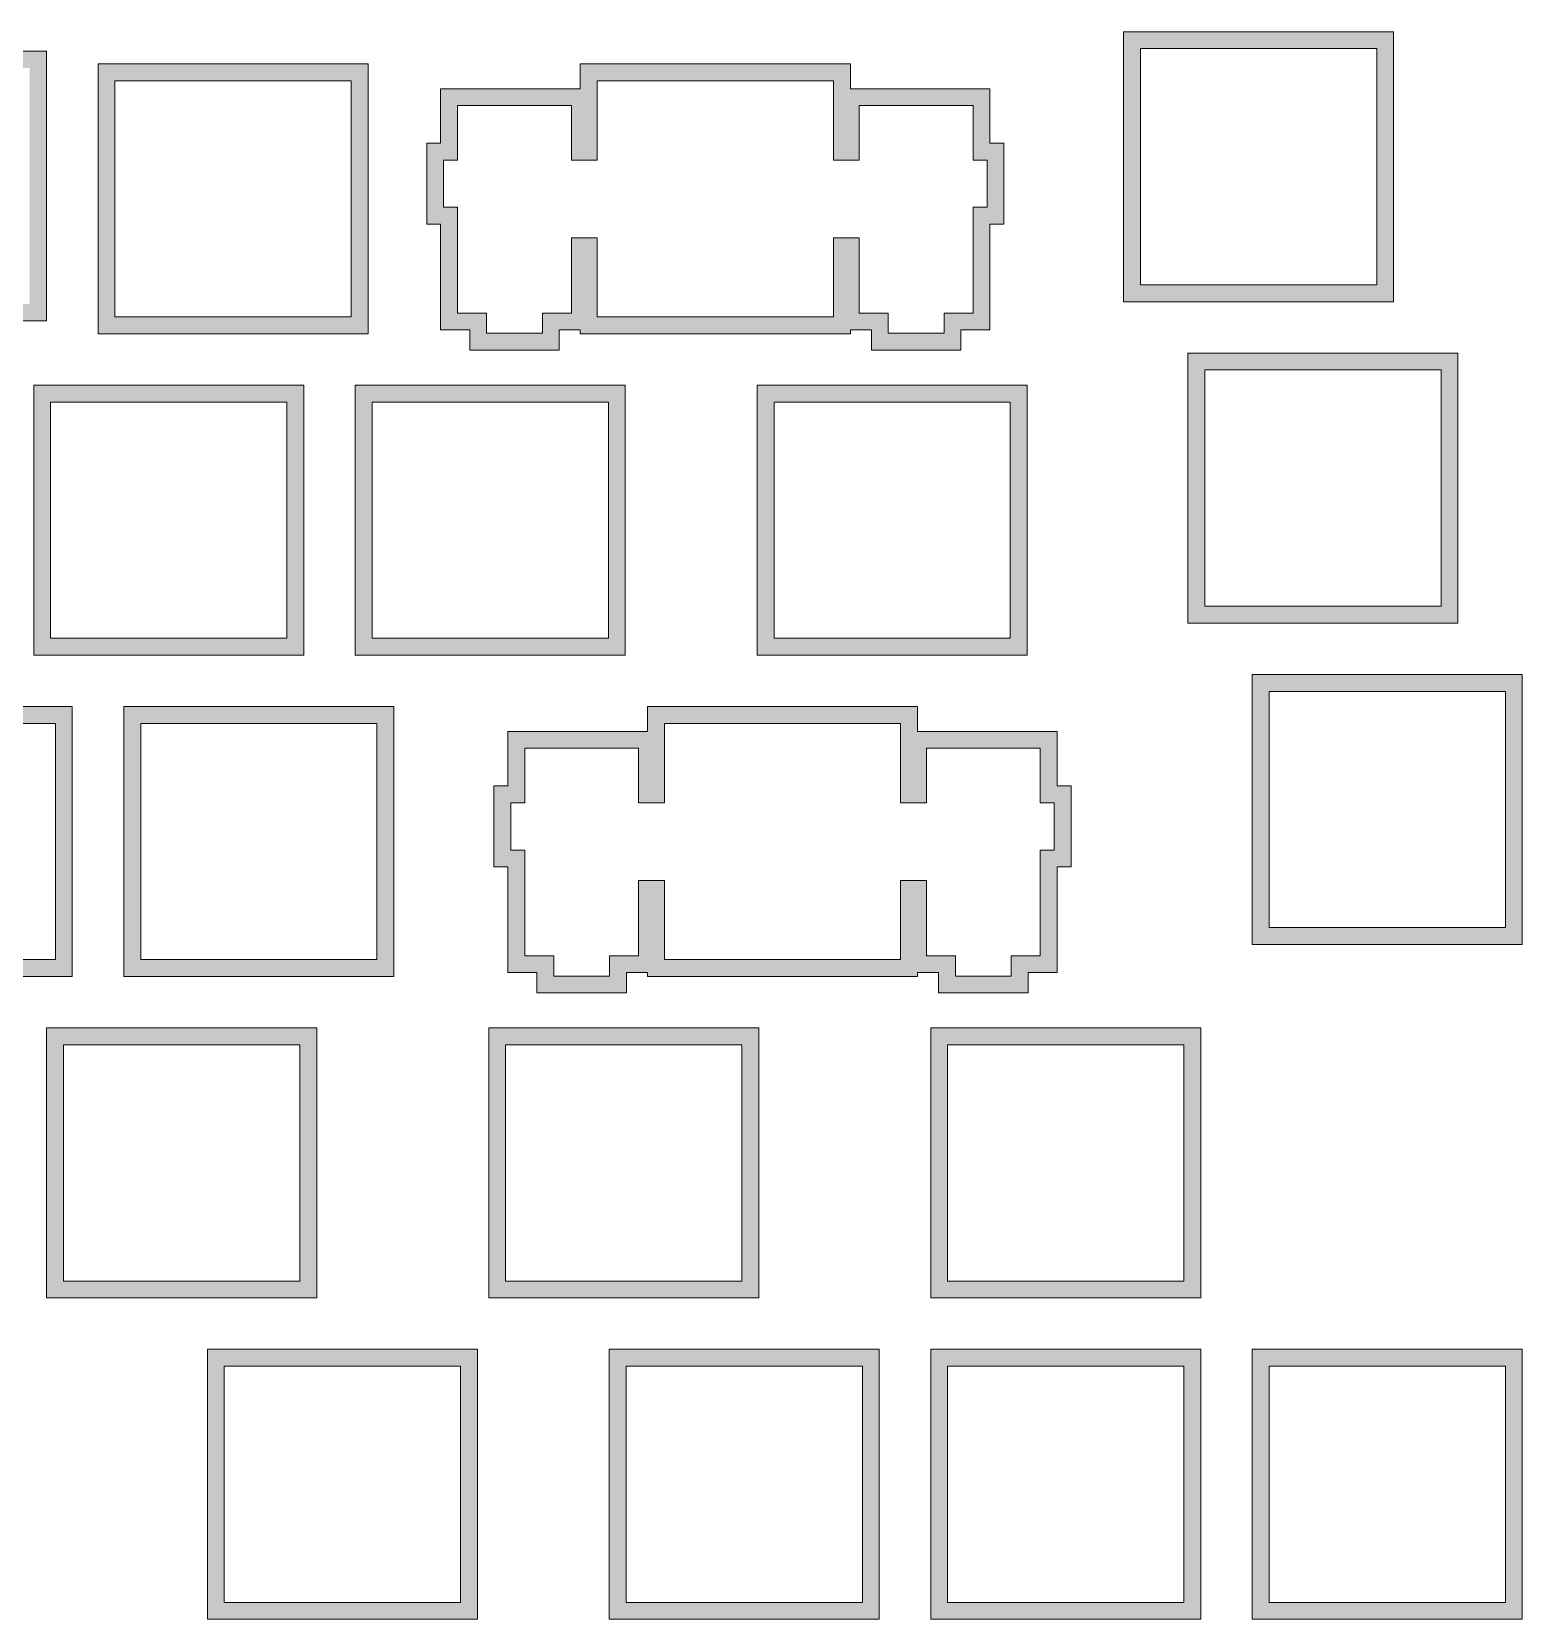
# Model space of a CAD drawing. Header units: millimetres. Extents: x 61 to 392, y -203 to -92.
# Drawn here: x 303.9 to 392.2, y -186.3 to -92.2 of the extents above; entities that cross this region are included whole.
import ezdxf

# ---------------------------------------------------------------- set-up
doc = ezdxf.new("R2010")
doc.units = ezdxf.units.MM
doc.header["$MEASUREMENT"] = 0
doc.layers.add('レイヤー 2', color=7, linetype='Continuous', lineweight=0)

# ---------------------------------------------------------------- blocks, each defined once
blk = doc.blocks.new('Block_0')
at = {"layer": 'レイヤー 2', "true_color": 0xf39800, "transparency": 33554687}
h = blk.add_hatch(color=30, dxfattribs=at)
h.dxf.hatch_style = 2
edge = h.paths.add_edge_path()
edge.add_spline(control_points=[(383.558, -107.165), (383.558, -107.165), (369.557, -107.165), (369.557, -107.165), (369.557, -107.165), (369.557, -93.164), (369.557, -93.164), (369.557, -93.164), (383.558, -93.164), (383.558, -93.164), (383.558, -93.164), (383.558, -107.165), (383.558, -107.165)], knot_values=[0, 0, 0, 0, 1, 1, 1, 2, 2, 2, 3, 3, 3, 4, 4, 4, 4], degree=3, periodic=0)
edge = h.paths.add_edge_path()
edge.add_spline(control_points=[(368.557, -92.164), (368.557, -92.164), (368.557, -108.165), (368.557, -108.165), (368.557, -108.165), (384.558, -108.165), (384.558, -108.165), (384.558, -108.165), (384.558, -92.164), (384.558, -92.164), (384.558, -92.164), (368.557, -92.164), (368.557, -92.164)], knot_values=[0, 0, 0, 0, 1, 1, 1, 2, 2, 2, 3, 3, 3, 4, 4, 4, 4], degree=3, periodic=0)
h = blk.add_hatch(color=30, dxfattribs=at)
h.dxf.hatch_style = 2
edge = h.paths.add_edge_path()
edge.add_spline(control_points=[(303.739, -108.308), (303.739, -108.308), (289.737, -108.308), (289.737, -108.308), (289.737, -108.308), (289.737, -94.308), (289.737, -94.308), (289.737, -94.308), (303.739, -94.308), (303.739, -94.308), (303.739, -94.308), (303.739, -108.308), (303.739, -108.308)], knot_values=[0, 0, 0, 0, 1, 1, 1, 2, 2, 2, 3, 3, 3, 4, 4, 4, 4], degree=3, periodic=0)
edge = h.paths.add_edge_path()
edge.add_spline(control_points=[(288.737, -93.308), (288.737, -93.308), (288.737, -109.308), (288.737, -109.308), (288.737, -109.308), (304.739, -109.308), (304.739, -109.308), (304.739, -109.308), (304.739, -93.308), (304.739, -93.308), (304.739, -93.308), (288.737, -93.308), (288.737, -93.308)], knot_values=[0, 0, 0, 0, 1, 1, 1, 2, 2, 2, 3, 3, 3, 4, 4, 4, 4], degree=3, periodic=0)
h = blk.add_hatch(color=30, dxfattribs=at)
h.dxf.hatch_style = 2
edge = h.paths.add_edge_path()
edge.add_spline(control_points=[(322.789, -109.07), (322.789, -109.07), (308.788, -109.07), (308.788, -109.07), (308.788, -109.07), (308.788, -95.07), (308.788, -95.07), (308.788, -95.07), (322.789, -95.07), (322.789, -95.07), (322.789, -95.07), (322.789, -109.07), (322.789, -109.07)], knot_values=[0, 0, 0, 0, 1, 1, 1, 2, 2, 2, 3, 3, 3, 4, 4, 4, 4], degree=3, periodic=0)
edge = h.paths.add_edge_path()
edge.add_spline(control_points=[(307.788, -94.07), (307.788, -94.07), (307.788, -110.07), (307.788, -110.07), (307.788, -110.07), (323.789, -110.07), (323.789, -110.07), (323.789, -110.07), (323.789, -94.07), (323.789, -94.07), (323.789, -94.07), (307.788, -94.07), (307.788, -94.07)], knot_values=[0, 0, 0, 0, 1, 1, 1, 2, 2, 2, 3, 3, 3, 4, 4, 4, 4], degree=3, periodic=0)
h = blk.add_hatch(color=30, dxfattribs=at)
h.dxf.hatch_style = 2
edge = h.paths.add_edge_path()
edge.add_spline(control_points=[(360.463, -102.57), (360.463, -102.57), (359.638, -102.57), (359.638, -102.57), (359.638, -102.57), (359.638, -108.84), (359.638, -108.84), (359.638, -108.84), (357.914, -108.84), (357.914, -108.84), (357.914, -108.84), (357.914, -110.04), (357.914, -110.04), (357.914, -110.04), (354.614, -110.04), (354.614, -110.04), (354.614, -110.04), (354.614, -108.84), (354.614, -108.84), (354.614, -108.84), (352.887, -108.84), (352.887, -108.84), (352.887, -108.84), (352.887, -104.371), (352.887, -104.371), (352.887, -104.371), (351.364, -104.371), (351.364, -104.371), (351.364, -104.371), (351.364, -109.07), (351.364, -109.07), (351.364, -109.07), (337.363, -109.07), (337.363, -109.07), (337.363, -109.07), (337.363, -104.371), (337.363, -104.371), (337.363, -104.371), (335.839, -104.371), (335.839, -104.371), (335.839, -104.371), (335.839, -108.84), (335.839, -108.84), (335.839, -108.84), (334.114, -108.84), (334.114, -108.84), (334.114, -108.84), (334.114, -110.04), (334.114, -110.04), (334.114, -110.04), (330.813, -110.04), (330.813, -110.04), (330.813, -110.04), (330.813, -108.84), (330.813, -108.84), (330.813, -108.84), (329.088, -108.84), (329.088, -108.84), (329.088, -108.84), (329.088, -102.57), (329.088, -102.57), (329.088, -102.57), (328.263, -102.57), (328.263, -102.57), (328.263, -102.57), (328.263, -99.771), (328.263, -99.771), (328.263, -99.771), (329.088, -99.771), (329.088, -99.771), (329.088, -99.771), (329.088, -96.541), (329.088, -96.541), (329.088, -96.541), (335.839, -96.541), (335.839, -96.541), (335.839, -96.541), (335.839, -99.771), (335.839, -99.771), (335.839, -99.771), (337.363, -99.771), (337.363, -99.771), (337.363, -99.771), (337.363, -95.07), (337.363, -95.07), (337.363, -95.07), (351.364, -95.07), (351.364, -95.07), (351.364, -95.07), (351.364, -99.771), (351.364, -99.771), (351.364, -99.771), (352.887, -99.771), (352.887, -99.771), (352.887, -99.771), (352.887, -96.541), (352.887, -96.541), (352.887, -96.541), (359.638, -96.541), (359.638, -96.541), (359.638, -96.541), (359.638, -99.771), (359.638, -99.771), (359.638, -99.771), (360.463, -99.771), (360.463, -99.771), (360.463, -99.771), (360.463, -102.57), (360.463, -102.57)], knot_values=[0, 0, 0, 0, 1, 1, 1, 2, 2, 2, 3, 3, 3, 4, 4, 4, 5, 5, 5, 6, 6, 6, 7, 7, 7, 8, 8, 8, 9, 9, 9, 10, 10, 10, 11, 11, 11, 12, 12, 12, 13, 13, 13, 14, 14, 14, 15, 15, 15, 16, 16, 16, 17, 17, 17, 18, 18, 18, 19, 19, 19, 20, 20, 20, 21, 21, 21, 22, 22, 22, 23, 23, 23, 24, 24, 24, 25, 25, 25, 26, 26, 26, 27, 27, 27, 28, 28, 28, 29, 29, 29, 30, 30, 30, 31, 31, 31, 32, 32, 32, 33, 33, 33, 34, 34, 34, 35, 35, 35, 36, 36, 36, 36], degree=3, periodic=0)
edge = h.paths.add_edge_path()
edge.add_spline(control_points=[(360.638, -98.771), (360.638, -98.771), (360.638, -95.541), (360.638, -95.541), (360.638, -95.541), (352.364, -95.541), (352.364, -95.541), (352.364, -95.541), (352.364, -94.07), (352.364, -94.07), (352.364, -94.07), (336.363, -94.07), (336.363, -94.07), (336.363, -94.07), (336.363, -95.541), (336.363, -95.541), (336.363, -95.541), (328.087, -95.541), (328.087, -95.541), (328.087, -95.541), (328.087, -98.771), (328.087, -98.771), (328.087, -98.771), (327.262, -98.771), (327.262, -98.771), (327.262, -98.771), (327.262, -103.57), (327.262, -103.57), (327.262, -103.57), (328.087, -103.57), (328.087, -103.57), (328.087, -103.57), (328.087, -109.839), (328.087, -109.839), (328.087, -109.839), (329.812, -109.839), (329.812, -109.839), (329.812, -109.839), (329.812, -111.04), (329.812, -111.04), (329.812, -111.04), (335.114, -111.04), (335.114, -111.04), (335.114, -111.04), (335.114, -109.839), (335.114, -109.839), (335.114, -109.839), (336.363, -109.839), (336.363, -109.839), (336.363, -109.839), (336.363, -110.07), (336.363, -110.07), (336.363, -110.07), (352.364, -110.07), (352.364, -110.07), (352.364, -110.07), (352.364, -109.839), (352.364, -109.839), (352.364, -109.839), (353.614, -109.839), (353.614, -109.839), (353.614, -109.839), (353.614, -111.04), (353.614, -111.04), (353.614, -111.04), (358.914, -111.04), (358.914, -111.04), (358.914, -111.04), (358.914, -109.839), (358.914, -109.839), (358.914, -109.839), (360.638, -109.839), (360.638, -109.839), (360.638, -109.839), (360.638, -103.57), (360.638, -103.57), (360.638, -103.57), (361.463, -103.57), (361.463, -103.57), (361.463, -103.57), (361.463, -98.771), (361.463, -98.771), (361.463, -98.771), (360.638, -98.771), (360.638, -98.771)], knot_values=[0, 0, 0, 0, 1, 1, 1, 2, 2, 2, 3, 3, 3, 4, 4, 4, 5, 5, 5, 6, 6, 6, 7, 7, 7, 8, 8, 8, 9, 9, 9, 10, 10, 10, 11, 11, 11, 12, 12, 12, 13, 13, 13, 14, 14, 14, 15, 15, 15, 16, 16, 16, 17, 17, 17, 18, 18, 18, 19, 19, 19, 20, 20, 20, 21, 21, 21, 22, 22, 22, 23, 23, 23, 24, 24, 24, 25, 25, 25, 26, 26, 26, 27, 27, 27, 28, 28, 28, 28], degree=3, periodic=0)
h = blk.add_hatch(color=30, dxfattribs=at)
h.dxf.hatch_style = 2
edge = h.paths.add_edge_path()
edge.add_spline(control_points=[(387.368, -126.215), (387.368, -126.215), (373.367, -126.215), (373.367, -126.215), (373.367, -126.215), (373.367, -112.214), (373.367, -112.214), (373.367, -112.214), (387.368, -112.214), (387.368, -112.214), (387.368, -112.214), (387.368, -126.215), (387.368, -126.215)], knot_values=[0, 0, 0, 0, 1, 1, 1, 2, 2, 2, 3, 3, 3, 4, 4, 4, 4], degree=3, periodic=0)
edge = h.paths.add_edge_path()
edge.add_spline(control_points=[(372.367, -111.214), (372.367, -111.214), (372.367, -127.215), (372.367, -127.215), (372.367, -127.215), (388.368, -127.215), (388.368, -127.215), (388.368, -127.215), (388.368, -111.214), (388.368, -111.214), (388.368, -111.214), (372.367, -111.214), (372.367, -111.214)], knot_values=[0, 0, 0, 0, 1, 1, 1, 2, 2, 2, 3, 3, 3, 4, 4, 4, 4], degree=3, periodic=0)
h = blk.add_hatch(color=30, dxfattribs=at)
h.dxf.hatch_style = 2
edge = h.paths.add_edge_path()
edge.add_spline(control_points=[(318.979, -128.12), (318.979, -128.12), (304.978, -128.12), (304.978, -128.12), (304.978, -128.12), (304.978, -114.12), (304.978, -114.12), (304.978, -114.12), (318.979, -114.12), (318.979, -114.12), (318.979, -114.12), (318.979, -128.12), (318.979, -128.12)], knot_values=[0, 0, 0, 0, 1, 1, 1, 2, 2, 2, 3, 3, 3, 4, 4, 4, 4], degree=3, periodic=0)
edge = h.paths.add_edge_path()
edge.add_spline(control_points=[(303.978, -113.12), (303.978, -113.12), (303.978, -129.12), (303.978, -129.12), (303.978, -129.12), (319.979, -129.12), (319.979, -129.12), (319.979, -129.12), (319.979, -113.12), (319.979, -113.12), (319.979, -113.12), (303.978, -113.12), (303.978, -113.12)], knot_values=[0, 0, 0, 0, 1, 1, 1, 2, 2, 2, 3, 3, 3, 4, 4, 4, 4], degree=3, periodic=0)
h = blk.add_hatch(color=30, dxfattribs=at)
h.dxf.hatch_style = 2
edge = h.paths.add_edge_path()
edge.add_spline(control_points=[(338.029, -128.12), (338.029, -128.12), (324.028, -128.12), (324.028, -128.12), (324.028, -128.12), (324.028, -114.12), (324.028, -114.12), (324.028, -114.12), (338.029, -114.12), (338.029, -114.12), (338.029, -114.12), (338.029, -128.12), (338.029, -128.12)], knot_values=[0, 0, 0, 0, 1, 1, 1, 2, 2, 2, 3, 3, 3, 4, 4, 4, 4], degree=3, periodic=0)
edge = h.paths.add_edge_path()
edge.add_spline(control_points=[(323.028, -113.12), (323.028, -113.12), (323.028, -129.12), (323.028, -129.12), (323.028, -129.12), (339.029, -129.12), (339.029, -129.12), (339.029, -129.12), (339.029, -113.12), (339.029, -113.12), (339.029, -113.12), (323.028, -113.12), (323.028, -113.12)], knot_values=[0, 0, 0, 0, 1, 1, 1, 2, 2, 2, 3, 3, 3, 4, 4, 4, 4], degree=3, periodic=0)
h = blk.add_hatch(color=30, dxfattribs=at)
h.dxf.hatch_style = 2
edge = h.paths.add_edge_path()
edge.add_spline(control_points=[(361.84, -128.12), (361.84, -128.12), (347.841, -128.12), (347.841, -128.12), (347.841, -128.12), (347.841, -114.12), (347.841, -114.12), (347.841, -114.12), (361.84, -114.12), (361.84, -114.12), (361.84, -114.12), (361.84, -128.12), (361.84, -128.12)], knot_values=[0, 0, 0, 0, 1, 1, 1, 2, 2, 2, 3, 3, 3, 4, 4, 4, 4], degree=3, periodic=0)
edge = h.paths.add_edge_path()
edge.add_spline(control_points=[(346.841, -113.12), (346.841, -113.12), (346.841, -129.12), (346.841, -129.12), (346.841, -129.12), (362.84, -129.12), (362.84, -129.12), (362.84, -129.12), (362.84, -113.12), (362.84, -113.12), (362.84, -113.12), (346.841, -113.12), (346.841, -113.12)], knot_values=[0, 0, 0, 0, 1, 1, 1, 2, 2, 2, 3, 3, 3, 4, 4, 4, 4], degree=3, periodic=0)
h = blk.add_hatch(color=30, dxfattribs=at)
h.dxf.hatch_style = 2
edge = h.paths.add_edge_path()
edge.add_spline(control_points=[(391.178, -145.265), (391.178, -145.265), (377.178, -145.265), (377.178, -145.265), (377.178, -145.265), (377.178, -131.264), (377.178, -131.264), (377.178, -131.264), (391.178, -131.264), (391.178, -131.264), (391.178, -131.264), (391.178, -145.265), (391.178, -145.265)], knot_values=[0, 0, 0, 0, 1, 1, 1, 2, 2, 2, 3, 3, 3, 4, 4, 4, 4], degree=3, periodic=0)
edge = h.paths.add_edge_path()
edge.add_spline(control_points=[(376.178, -130.264), (376.178, -130.264), (376.178, -146.265), (376.178, -146.265), (376.178, -146.265), (392.178, -146.265), (392.178, -146.265), (392.178, -146.265), (392.178, -130.264), (392.178, -130.264), (392.178, -130.264), (376.178, -130.264), (376.178, -130.264)], knot_values=[0, 0, 0, 0, 1, 1, 1, 2, 2, 2, 3, 3, 3, 4, 4, 4, 4], degree=3, periodic=0)
h = blk.add_hatch(color=30, dxfattribs=at)
h.dxf.hatch_style = 2
edge = h.paths.add_edge_path()
edge.add_spline(control_points=[(305.262, -147.17), (305.262, -147.17), (291.262, -147.17), (291.262, -147.17), (291.262, -147.17), (291.262, -133.17), (291.262, -133.17), (291.262, -133.17), (305.262, -133.17), (305.262, -133.17), (305.262, -133.17), (305.262, -147.17), (305.262, -147.17)], knot_values=[0, 0, 0, 0, 1, 1, 1, 2, 2, 2, 3, 3, 3, 4, 4, 4, 4], degree=3, periodic=0)
edge = h.paths.add_edge_path()
edge.add_spline(control_points=[(290.262, -132.17), (290.262, -132.17), (290.262, -148.17), (290.262, -148.17), (290.262, -148.17), (306.262, -148.17), (306.262, -148.17), (306.262, -148.17), (306.262, -132.17), (306.262, -132.17), (306.262, -132.17), (290.262, -132.17), (290.262, -132.17)], knot_values=[0, 0, 0, 0, 1, 1, 1, 2, 2, 2, 3, 3, 3, 4, 4, 4, 4], degree=3, periodic=0)
h = blk.add_hatch(color=30, dxfattribs=at)
h.dxf.hatch_style = 2
edge = h.paths.add_edge_path()
edge.add_spline(control_points=[(324.312, -147.17), (324.312, -147.17), (310.312, -147.17), (310.312, -147.17), (310.312, -147.17), (310.312, -133.17), (310.312, -133.17), (310.312, -133.17), (324.312, -133.17), (324.312, -133.17), (324.312, -133.17), (324.312, -147.17), (324.312, -147.17)], knot_values=[0, 0, 0, 0, 1, 1, 1, 2, 2, 2, 3, 3, 3, 4, 4, 4, 4], degree=3, periodic=0)
edge = h.paths.add_edge_path()
edge.add_spline(control_points=[(309.312, -132.17), (309.312, -132.17), (309.312, -148.17), (309.312, -148.17), (309.312, -148.17), (325.312, -148.17), (325.312, -148.17), (325.312, -148.17), (325.312, -132.17), (325.312, -132.17), (325.312, -132.17), (309.312, -132.17), (309.312, -132.17)], knot_values=[0, 0, 0, 0, 1, 1, 1, 2, 2, 2, 3, 3, 3, 4, 4, 4, 4], degree=3, periodic=0)
h = blk.add_hatch(color=30, dxfattribs=at)
h.dxf.hatch_style = 2
edge = h.paths.add_edge_path()
edge.add_spline(control_points=[(364.443, -140.67), (364.443, -140.67), (363.617, -140.67), (363.617, -140.67), (363.617, -140.67), (363.617, -146.94), (363.617, -146.94), (363.617, -146.94), (361.892, -146.94), (361.892, -146.94), (361.892, -146.94), (361.892, -148.14), (361.892, -148.14), (361.892, -148.14), (358.593, -148.14), (358.593, -148.14), (358.593, -148.14), (358.593, -146.94), (358.593, -146.94), (358.593, -146.94), (356.868, -146.94), (356.868, -146.94), (356.868, -146.94), (356.868, -142.471), (356.868, -142.471), (356.868, -142.471), (355.342, -142.471), (355.342, -142.471), (355.342, -142.471), (355.342, -147.17), (355.342, -147.17), (355.342, -147.17), (341.343, -147.17), (341.343, -147.17), (341.343, -147.17), (341.343, -142.471), (341.343, -142.471), (341.343, -142.471), (339.817, -142.471), (339.817, -142.471), (339.817, -142.471), (339.817, -146.94), (339.817, -146.94), (339.817, -146.94), (338.093, -146.94), (338.093, -146.94), (338.093, -146.94), (338.093, -148.14), (338.093, -148.14), (338.093, -148.14), (334.793, -148.14), (334.793, -148.14), (334.793, -148.14), (334.793, -146.94), (334.793, -146.94), (334.793, -146.94), (333.068, -146.94), (333.068, -146.94), (333.068, -146.94), (333.068, -140.67), (333.068, -140.67), (333.068, -140.67), (332.242, -140.67), (332.242, -140.67), (332.242, -140.67), (332.242, -137.871), (332.242, -137.871), (332.242, -137.871), (333.068, -137.871), (333.068, -137.871), (333.068, -137.871), (333.068, -134.641), (333.068, -134.641), (333.068, -134.641), (339.817, -134.641), (339.817, -134.641), (339.817, -134.641), (339.817, -137.871), (339.817, -137.871), (339.817, -137.871), (341.343, -137.871), (341.343, -137.871), (341.343, -137.871), (341.343, -133.17), (341.343, -133.17), (341.343, -133.17), (355.342, -133.17), (355.342, -133.17), (355.342, -133.17), (355.342, -137.871), (355.342, -137.871), (355.342, -137.871), (356.868, -137.871), (356.868, -137.871), (356.868, -137.871), (356.868, -134.641), (356.868, -134.641), (356.868, -134.641), (363.617, -134.641), (363.617, -134.641), (363.617, -134.641), (363.617, -137.871), (363.617, -137.871), (363.617, -137.871), (364.443, -137.871), (364.443, -137.871), (364.443, -137.871), (364.443, -140.67), (364.443, -140.67)], knot_values=[0, 0, 0, 0, 1, 1, 1, 2, 2, 2, 3, 3, 3, 4, 4, 4, 5, 5, 5, 6, 6, 6, 7, 7, 7, 8, 8, 8, 9, 9, 9, 10, 10, 10, 11, 11, 11, 12, 12, 12, 13, 13, 13, 14, 14, 14, 15, 15, 15, 16, 16, 16, 17, 17, 17, 18, 18, 18, 19, 19, 19, 20, 20, 20, 21, 21, 21, 22, 22, 22, 23, 23, 23, 24, 24, 24, 25, 25, 25, 26, 26, 26, 27, 27, 27, 28, 28, 28, 29, 29, 29, 30, 30, 30, 31, 31, 31, 32, 32, 32, 33, 33, 33, 34, 34, 34, 35, 35, 35, 36, 36, 36, 36], degree=3, periodic=0)
edge = h.paths.add_edge_path()
edge.add_spline(control_points=[(364.617, -136.871), (364.617, -136.871), (364.617, -133.641), (364.617, -133.641), (364.617, -133.641), (356.342, -133.641), (356.342, -133.641), (356.342, -133.641), (356.342, -132.17), (356.342, -132.17), (356.342, -132.17), (340.342, -132.17), (340.342, -132.17), (340.342, -132.17), (340.342, -133.641), (340.342, -133.641), (340.342, -133.641), (332.068, -133.641), (332.068, -133.641), (332.068, -133.641), (332.068, -136.871), (332.068, -136.871), (332.068, -136.871), (331.241, -136.871), (331.241, -136.871), (331.241, -136.871), (331.241, -141.67), (331.241, -141.67), (331.241, -141.67), (332.068, -141.67), (332.068, -141.67), (332.068, -141.67), (332.068, -147.939), (332.068, -147.939), (332.068, -147.939), (333.793, -147.939), (333.793, -147.939), (333.793, -147.939), (333.793, -149.14), (333.793, -149.14), (333.793, -149.14), (339.093, -149.14), (339.093, -149.14), (339.093, -149.14), (339.093, -147.939), (339.093, -147.939), (339.093, -147.939), (340.342, -147.939), (340.342, -147.939), (340.342, -147.939), (340.342, -148.17), (340.342, -148.17), (340.342, -148.17), (356.342, -148.17), (356.342, -148.17), (356.342, -148.17), (356.342, -147.939), (356.342, -147.939), (356.342, -147.939), (357.593, -147.939), (357.593, -147.939), (357.593, -147.939), (357.593, -149.14), (357.593, -149.14), (357.593, -149.14), (362.892, -149.14), (362.892, -149.14), (362.892, -149.14), (362.892, -147.939), (362.892, -147.939), (362.892, -147.939), (364.617, -147.939), (364.617, -147.939), (364.617, -147.939), (364.617, -141.67), (364.617, -141.67), (364.617, -141.67), (365.443, -141.67), (365.443, -141.67), (365.443, -141.67), (365.443, -136.871), (365.443, -136.871), (365.443, -136.871), (364.617, -136.871), (364.617, -136.871)], knot_values=[0, 0, 0, 0, 1, 1, 1, 2, 2, 2, 3, 3, 3, 4, 4, 4, 5, 5, 5, 6, 6, 6, 7, 7, 7, 8, 8, 8, 9, 9, 9, 10, 10, 10, 11, 11, 11, 12, 12, 12, 13, 13, 13, 14, 14, 14, 15, 15, 15, 16, 16, 16, 17, 17, 17, 18, 18, 18, 19, 19, 19, 20, 20, 20, 21, 21, 21, 22, 22, 22, 23, 23, 23, 24, 24, 24, 25, 25, 25, 26, 26, 26, 27, 27, 27, 28, 28, 28, 28], degree=3, periodic=0)
h = blk.add_hatch(color=30, dxfattribs=at)
h.dxf.hatch_style = 2
edge = h.paths.add_edge_path()
edge.add_spline(control_points=[(319.741, -166.22), (319.741, -166.22), (305.74, -166.22), (305.74, -166.22), (305.74, -166.22), (305.74, -152.22), (305.74, -152.22), (305.74, -152.22), (319.741, -152.22), (319.741, -152.22), (319.741, -152.22), (319.741, -166.22), (319.741, -166.22)], knot_values=[0, 0, 0, 0, 1, 1, 1, 2, 2, 2, 3, 3, 3, 4, 4, 4, 4], degree=3, periodic=0)
edge = h.paths.add_edge_path()
edge.add_spline(control_points=[(304.74, -151.22), (304.74, -151.22), (304.74, -167.22), (304.74, -167.22), (304.74, -167.22), (320.741, -167.22), (320.741, -167.22), (320.741, -167.22), (320.741, -151.22), (320.741, -151.22), (320.741, -151.22), (304.74, -151.22), (304.74, -151.22)], knot_values=[0, 0, 0, 0, 1, 1, 1, 2, 2, 2, 3, 3, 3, 4, 4, 4, 4], degree=3, periodic=0)
h = blk.add_hatch(color=30, dxfattribs=at)
h.dxf.hatch_style = 2
edge = h.paths.add_edge_path()
edge.add_spline(control_points=[(345.933, -166.22), (345.933, -166.22), (331.934, -166.22), (331.934, -166.22), (331.934, -166.22), (331.934, -152.22), (331.934, -152.22), (331.934, -152.22), (345.933, -152.22), (345.933, -152.22), (345.933, -152.22), (345.933, -166.22), (345.933, -166.22)], knot_values=[0, 0, 0, 0, 1, 1, 1, 2, 2, 2, 3, 3, 3, 4, 4, 4, 4], degree=3, periodic=0)
edge = h.paths.add_edge_path()
edge.add_spline(control_points=[(330.933, -151.22), (330.933, -151.22), (330.933, -167.22), (330.933, -167.22), (330.933, -167.22), (346.933, -167.22), (346.933, -167.22), (346.933, -167.22), (346.933, -151.22), (346.933, -151.22), (346.933, -151.22), (330.933, -151.22), (330.933, -151.22)], knot_values=[0, 0, 0, 0, 1, 1, 1, 2, 2, 2, 3, 3, 3, 4, 4, 4, 4], degree=3, periodic=0)
h = blk.add_hatch(color=30, dxfattribs=at)
h.dxf.hatch_style = 2
edge = h.paths.add_edge_path()
edge.add_spline(control_points=[(372.127, -166.22), (372.127, -166.22), (358.128, -166.22), (358.128, -166.22), (358.128, -166.22), (358.128, -152.22), (358.128, -152.22), (358.128, -152.22), (372.127, -152.22), (372.127, -152.22), (372.127, -152.22), (372.127, -166.22), (372.127, -166.22)], knot_values=[0, 0, 0, 0, 1, 1, 1, 2, 2, 2, 3, 3, 3, 4, 4, 4, 4], degree=3, periodic=0)
edge = h.paths.add_edge_path()
edge.add_spline(control_points=[(357.128, -151.22), (357.128, -151.22), (357.128, -167.22), (357.128, -167.22), (357.128, -167.22), (373.127, -167.22), (373.127, -167.22), (373.127, -167.22), (373.127, -151.22), (373.127, -151.22), (373.127, -151.22), (357.128, -151.22), (357.128, -151.22)], knot_values=[0, 0, 0, 0, 1, 1, 1, 2, 2, 2, 3, 3, 3, 4, 4, 4, 4], degree=3, periodic=0)
h = blk.add_hatch(color=30, dxfattribs=at)
h.dxf.hatch_style = 2
edge = h.paths.add_edge_path()
edge.add_spline(control_points=[(329.266, -185.27), (329.266, -185.27), (315.265, -185.27), (315.265, -185.27), (315.265, -185.27), (315.265, -171.269), (315.265, -171.269), (315.265, -171.269), (329.266, -171.269), (329.266, -171.269), (329.266, -171.269), (329.266, -185.27), (329.266, -185.27)], knot_values=[0, 0, 0, 0, 1, 1, 1, 2, 2, 2, 3, 3, 3, 4, 4, 4, 4], degree=3, periodic=0)
edge = h.paths.add_edge_path()
edge.add_spline(control_points=[(314.265, -170.269), (314.265, -170.269), (314.265, -186.27), (314.265, -186.27), (314.265, -186.27), (330.266, -186.27), (330.266, -186.27), (330.266, -186.27), (330.266, -170.269), (330.266, -170.269), (330.266, -170.269), (314.265, -170.269), (314.265, -170.269)], knot_values=[0, 0, 0, 0, 1, 1, 1, 2, 2, 2, 3, 3, 3, 4, 4, 4, 4], degree=3, periodic=0)
h = blk.add_hatch(color=30, dxfattribs=at)
h.dxf.hatch_style = 2
edge = h.paths.add_edge_path()
edge.add_spline(control_points=[(353.077, -185.27), (353.077, -185.27), (339.078, -185.27), (339.078, -185.27), (339.078, -185.27), (339.078, -171.269), (339.078, -171.269), (339.078, -171.269), (353.077, -171.269), (353.077, -171.269), (353.077, -171.269), (353.077, -185.27), (353.077, -185.27)], knot_values=[0, 0, 0, 0, 1, 1, 1, 2, 2, 2, 3, 3, 3, 4, 4, 4, 4], degree=3, periodic=0)
edge = h.paths.add_edge_path()
edge.add_spline(control_points=[(338.078, -170.269), (338.078, -170.269), (338.078, -186.27), (338.078, -186.27), (338.078, -186.27), (354.077, -186.27), (354.077, -186.27), (354.077, -186.27), (354.077, -170.269), (354.077, -170.269), (354.077, -170.269), (338.078, -170.269), (338.078, -170.269)], knot_values=[0, 0, 0, 0, 1, 1, 1, 2, 2, 2, 3, 3, 3, 4, 4, 4, 4], degree=3, periodic=0)
h = blk.add_hatch(color=30, dxfattribs=at)
h.dxf.hatch_style = 2
edge = h.paths.add_edge_path()
edge.add_spline(control_points=[(372.127, -185.27), (372.127, -185.27), (358.128, -185.27), (358.128, -185.27), (358.128, -185.27), (358.128, -171.269), (358.128, -171.269), (358.128, -171.269), (372.127, -171.269), (372.127, -171.269), (372.127, -171.269), (372.127, -185.27), (372.127, -185.27)], knot_values=[0, 0, 0, 0, 1, 1, 1, 2, 2, 2, 3, 3, 3, 4, 4, 4, 4], degree=3, periodic=0)
edge = h.paths.add_edge_path()
edge.add_spline(control_points=[(357.128, -170.269), (357.128, -170.269), (357.128, -186.27), (357.128, -186.27), (357.128, -186.27), (373.127, -186.27), (373.127, -186.27), (373.127, -186.27), (373.127, -170.269), (373.127, -170.269), (373.127, -170.269), (357.128, -170.269), (357.128, -170.269)], knot_values=[0, 0, 0, 0, 1, 1, 1, 2, 2, 2, 3, 3, 3, 4, 4, 4, 4], degree=3, periodic=0)
h = blk.add_hatch(color=30, dxfattribs=at)
h.dxf.hatch_style = 2
edge = h.paths.add_edge_path()
edge.add_spline(control_points=[(391.178, -185.27), (391.178, -185.27), (377.178, -185.27), (377.178, -185.27), (377.178, -185.27), (377.178, -171.269), (377.178, -171.269), (377.178, -171.269), (391.178, -171.269), (391.178, -171.269), (391.178, -171.269), (391.178, -185.27), (391.178, -185.27)], knot_values=[0, 0, 0, 0, 1, 1, 1, 2, 2, 2, 3, 3, 3, 4, 4, 4, 4], degree=3, periodic=0)
edge = h.paths.add_edge_path()
edge.add_spline(control_points=[(376.178, -170.269), (376.178, -170.269), (376.178, -186.27), (376.178, -186.27), (376.178, -186.27), (392.178, -186.27), (392.178, -186.27), (392.178, -186.27), (392.178, -170.269), (392.178, -170.269), (392.178, -170.269), (376.178, -170.269), (376.178, -170.269)], knot_values=[0, 0, 0, 0, 1, 1, 1, 2, 2, 2, 3, 3, 3, 4, 4, 4, 4], degree=3, periodic=0)
at = {"layer": 'レイヤー 2'}
for points, knots in [([(368.557, -92.164), (368.557, -92.164), (368.557, -108.165), (368.557, -108.165), (368.557, -108.165), (384.558, -108.165), (384.558, -108.165), (384.558, -108.165), (384.558, -92.164), (384.558, -92.164), (384.558, -92.164), (368.557, -92.164), (368.557, -92.164)], [0, 0, 0, 0, 1, 1, 1, 2, 2, 2, 3, 3, 3, 4, 4, 4, 4]), ([(383.558, -107.165), (383.558, -107.165), (369.557, -107.165), (369.557, -107.165), (369.557, -107.165), (369.557, -93.164), (369.557, -93.164), (369.557, -93.164), (383.558, -93.164), (383.558, -93.164), (383.558, -93.164), (383.558, -107.165), (383.558, -107.165)], [0, 0, 0, 0, 1, 1, 1, 2, 2, 2, 3, 3, 3, 4, 4, 4, 4]), ([(288.737, -93.308), (288.737, -93.308), (288.737, -109.308), (288.737, -109.308), (288.737, -109.308), (304.739, -109.308), (304.739, -109.308), (304.739, -109.308), (304.739, -93.308), (304.739, -93.308), (304.739, -93.308), (288.737, -93.308), (288.737, -93.308)], [0, 0, 0, 0, 1, 1, 1, 2, 2, 2, 3, 3, 3, 4, 4, 4, 4]), ([(307.788, -94.07), (307.788, -94.07), (307.788, -110.07), (307.788, -110.07), (307.788, -110.07), (323.789, -110.07), (323.789, -110.07), (323.789, -110.07), (323.789, -94.07), (323.789, -94.07), (323.789, -94.07), (307.788, -94.07), (307.788, -94.07)], [0, 0, 0, 0, 1, 1, 1, 2, 2, 2, 3, 3, 3, 4, 4, 4, 4]), ([(360.638, -98.771), (360.638, -98.771), (360.638, -95.541), (360.638, -95.541), (360.638, -95.541), (352.364, -95.541), (352.364, -95.541), (352.364, -95.541), (352.364, -94.07), (352.364, -94.07), (352.364, -94.07), (336.363, -94.07), (336.363, -94.07), (336.363, -94.07), (336.363, -95.541), (336.363, -95.541), (336.363, -95.541), (328.087, -95.541), (328.087, -95.541), (328.087, -95.541), (328.087, -98.771), (328.087, -98.771), (328.087, -98.771), (327.262, -98.771), (327.262, -98.771), (327.262, -98.771), (327.262, -103.57), (327.262, -103.57), (327.262, -103.57), (328.087, -103.57), (328.087, -103.57), (328.087, -103.57), (328.087, -109.839), (328.087, -109.839), (328.087, -109.839), (329.812, -109.839), (329.812, -109.839), (329.812, -109.839), (329.812, -111.04), (329.812, -111.04), (329.812, -111.04), (335.114, -111.04), (335.114, -111.04), (335.114, -111.04), (335.114, -109.839), (335.114, -109.839), (335.114, -109.839), (336.363, -109.839), (336.363, -109.839), (336.363, -109.839), (336.363, -110.07), (336.363, -110.07), (336.363, -110.07), (352.364, -110.07), (352.364, -110.07), (352.364, -110.07), (352.364, -109.839), (352.364, -109.839), (352.364, -109.839), (353.614, -109.839), (353.614, -109.839), (353.614, -109.839), (353.614, -111.04), (353.614, -111.04), (353.614, -111.04), (358.914, -111.04), (358.914, -111.04), (358.914, -111.04), (358.914, -109.839), (358.914, -109.839), (358.914, -109.839), (360.638, -109.839), (360.638, -109.839), (360.638, -109.839), (360.638, -103.57), (360.638, -103.57), (360.638, -103.57), (361.463, -103.57), (361.463, -103.57), (361.463, -103.57), (361.463, -98.771), (361.463, -98.771), (361.463, -98.771), (360.638, -98.771), (360.638, -98.771)], [0, 0, 0, 0, 1, 1, 1, 2, 2, 2, 3, 3, 3, 4, 4, 4, 5, 5, 5, 6, 6, 6, 7, 7, 7, 8, 8, 8, 9, 9, 9, 10, 10, 10, 11, 11, 11, 12, 12, 12, 13, 13, 13, 14, 14, 14, 15, 15, 15, 16, 16, 16, 17, 17, 17, 18, 18, 18, 19, 19, 19, 20, 20, 20, 21, 21, 21, 22, 22, 22, 23, 23, 23, 24, 24, 24, 25, 25, 25, 26, 26, 26, 27, 27, 27, 28, 28, 28, 28]), ([(322.789, -109.07), (322.789, -109.07), (308.788, -109.07), (308.788, -109.07), (308.788, -109.07), (308.788, -95.07), (308.788, -95.07), (308.788, -95.07), (322.789, -95.07), (322.789, -95.07), (322.789, -95.07), (322.789, -109.07), (322.789, -109.07)], [0, 0, 0, 0, 1, 1, 1, 2, 2, 2, 3, 3, 3, 4, 4, 4, 4]), ([(360.463, -102.57), (360.463, -102.57), (359.638, -102.57), (359.638, -102.57), (359.638, -102.57), (359.638, -108.84), (359.638, -108.84), (359.638, -108.84), (357.914, -108.84), (357.914, -108.84), (357.914, -108.84), (357.914, -110.04), (357.914, -110.04), (357.914, -110.04), (354.614, -110.04), (354.614, -110.04), (354.614, -110.04), (354.614, -108.84), (354.614, -108.84), (354.614, -108.84), (352.887, -108.84), (352.887, -108.84), (352.887, -108.84), (352.887, -104.371), (352.887, -104.371), (352.887, -104.371), (351.364, -104.371), (351.364, -104.371), (351.364, -104.371), (351.364, -109.07), (351.364, -109.07), (351.364, -109.07), (337.363, -109.07), (337.363, -109.07), (337.363, -109.07), (337.363, -104.371), (337.363, -104.371), (337.363, -104.371), (335.839, -104.371), (335.839, -104.371), (335.839, -104.371), (335.839, -108.84), (335.839, -108.84), (335.839, -108.84), (334.114, -108.84), (334.114, -108.84), (334.114, -108.84), (334.114, -110.04), (334.114, -110.04), (334.114, -110.04), (330.813, -110.04), (330.813, -110.04), (330.813, -110.04), (330.813, -108.84), (330.813, -108.84), (330.813, -108.84), (329.088, -108.84), (329.088, -108.84), (329.088, -108.84), (329.088, -102.57), (329.088, -102.57), (329.088, -102.57), (328.263, -102.57), (328.263, -102.57), (328.263, -102.57), (328.263, -99.771), (328.263, -99.771), (328.263, -99.771), (329.088, -99.771), (329.088, -99.771), (329.088, -99.771), (329.088, -96.541), (329.088, -96.541), (329.088, -96.541), (335.839, -96.541), (335.839, -96.541), (335.839, -96.541), (335.839, -99.771), (335.839, -99.771), (335.839, -99.771), (337.363, -99.771), (337.363, -99.771), (337.363, -99.771), (337.363, -95.07), (337.363, -95.07), (337.363, -95.07), (351.364, -95.07), (351.364, -95.07), (351.364, -95.07), (351.364, -99.771), (351.364, -99.771), (351.364, -99.771), (352.887, -99.771), (352.887, -99.771), (352.887, -99.771), (352.887, -96.541), (352.887, -96.541), (352.887, -96.541), (359.638, -96.541), (359.638, -96.541), (359.638, -96.541), (359.638, -99.771), (359.638, -99.771), (359.638, -99.771), (360.463, -99.771), (360.463, -99.771), (360.463, -99.771), (360.463, -102.57), (360.463, -102.57)], [0, 0, 0, 0, 1, 1, 1, 2, 2, 2, 3, 3, 3, 4, 4, 4, 5, 5, 5, 6, 6, 6, 7, 7, 7, 8, 8, 8, 9, 9, 9, 10, 10, 10, 11, 11, 11, 12, 12, 12, 13, 13, 13, 14, 14, 14, 15, 15, 15, 16, 16, 16, 17, 17, 17, 18, 18, 18, 19, 19, 19, 20, 20, 20, 21, 21, 21, 22, 22, 22, 23, 23, 23, 24, 24, 24, 25, 25, 25, 26, 26, 26, 27, 27, 27, 28, 28, 28, 29, 29, 29, 30, 30, 30, 31, 31, 31, 32, 32, 32, 33, 33, 33, 34, 34, 34, 35, 35, 35, 36, 36, 36, 36]), ([(372.367, -111.214), (372.367, -111.214), (372.367, -127.215), (372.367, -127.215), (372.367, -127.215), (388.368, -127.215), (388.368, -127.215), (388.368, -127.215), (388.368, -111.214), (388.368, -111.214), (388.368, -111.214), (372.367, -111.214), (372.367, -111.214)], [0, 0, 0, 0, 1, 1, 1, 2, 2, 2, 3, 3, 3, 4, 4, 4, 4]), ([(387.368, -126.215), (387.368, -126.215), (373.367, -126.215), (373.367, -126.215), (373.367, -126.215), (373.367, -112.214), (373.367, -112.214), (373.367, -112.214), (387.368, -112.214), (387.368, -112.214), (387.368, -112.214), (387.368, -126.215), (387.368, -126.215)], [0, 0, 0, 0, 1, 1, 1, 2, 2, 2, 3, 3, 3, 4, 4, 4, 4]), ([(303.978, -113.12), (303.978, -113.12), (303.978, -129.12), (303.978, -129.12), (303.978, -129.12), (319.979, -129.12), (319.979, -129.12), (319.979, -129.12), (319.979, -113.12), (319.979, -113.12), (319.979, -113.12), (303.978, -113.12), (303.978, -113.12)], [0, 0, 0, 0, 1, 1, 1, 2, 2, 2, 3, 3, 3, 4, 4, 4, 4]), ([(323.028, -113.12), (323.028, -113.12), (323.028, -129.12), (323.028, -129.12), (323.028, -129.12), (339.029, -129.12), (339.029, -129.12), (339.029, -129.12), (339.029, -113.12), (339.029, -113.12), (339.029, -113.12), (323.028, -113.12), (323.028, -113.12)], [0, 0, 0, 0, 1, 1, 1, 2, 2, 2, 3, 3, 3, 4, 4, 4, 4]), ([(346.841, -113.12), (346.841, -113.12), (346.841, -129.12), (346.841, -129.12), (346.841, -129.12), (362.84, -129.12), (362.84, -129.12), (362.84, -129.12), (362.84, -113.12), (362.84, -113.12), (362.84, -113.12), (346.841, -113.12), (346.841, -113.12)], [0, 0, 0, 0, 1, 1, 1, 2, 2, 2, 3, 3, 3, 4, 4, 4, 4]), ([(318.979, -128.12), (318.979, -128.12), (304.978, -128.12), (304.978, -128.12), (304.978, -128.12), (304.978, -114.12), (304.978, -114.12), (304.978, -114.12), (318.979, -114.12), (318.979, -114.12), (318.979, -114.12), (318.979, -128.12), (318.979, -128.12)], [0, 0, 0, 0, 1, 1, 1, 2, 2, 2, 3, 3, 3, 4, 4, 4, 4]), ([(338.029, -128.12), (338.029, -128.12), (324.028, -128.12), (324.028, -128.12), (324.028, -128.12), (324.028, -114.12), (324.028, -114.12), (324.028, -114.12), (338.029, -114.12), (338.029, -114.12), (338.029, -114.12), (338.029, -128.12), (338.029, -128.12)], [0, 0, 0, 0, 1, 1, 1, 2, 2, 2, 3, 3, 3, 4, 4, 4, 4]), ([(361.84, -128.12), (361.84, -128.12), (347.841, -128.12), (347.841, -128.12), (347.841, -128.12), (347.841, -114.12), (347.841, -114.12), (347.841, -114.12), (361.84, -114.12), (361.84, -114.12), (361.84, -114.12), (361.84, -128.12), (361.84, -128.12)], [0, 0, 0, 0, 1, 1, 1, 2, 2, 2, 3, 3, 3, 4, 4, 4, 4]), ([(376.178, -130.264), (376.178, -130.264), (376.178, -146.265), (376.178, -146.265), (376.178, -146.265), (392.178, -146.265), (392.178, -146.265), (392.178, -146.265), (392.178, -130.264), (392.178, -130.264), (392.178, -130.264), (376.178, -130.264), (376.178, -130.264)], [0, 0, 0, 0, 1, 1, 1, 2, 2, 2, 3, 3, 3, 4, 4, 4, 4]), ([(391.178, -145.265), (391.178, -145.265), (377.178, -145.265), (377.178, -145.265), (377.178, -145.265), (377.178, -131.264), (377.178, -131.264), (377.178, -131.264), (391.178, -131.264), (391.178, -131.264), (391.178, -131.264), (391.178, -145.265), (391.178, -145.265)], [0, 0, 0, 0, 1, 1, 1, 2, 2, 2, 3, 3, 3, 4, 4, 4, 4]), ([(290.262, -132.17), (290.262, -132.17), (290.262, -148.17), (290.262, -148.17), (290.262, -148.17), (306.262, -148.17), (306.262, -148.17), (306.262, -148.17), (306.262, -132.17), (306.262, -132.17), (306.262, -132.17), (290.262, -132.17), (290.262, -132.17)], [0, 0, 0, 0, 1, 1, 1, 2, 2, 2, 3, 3, 3, 4, 4, 4, 4]), ([(309.312, -132.17), (309.312, -132.17), (309.312, -148.17), (309.312, -148.17), (309.312, -148.17), (325.312, -148.17), (325.312, -148.17), (325.312, -148.17), (325.312, -132.17), (325.312, -132.17), (325.312, -132.17), (309.312, -132.17), (309.312, -132.17)], [0, 0, 0, 0, 1, 1, 1, 2, 2, 2, 3, 3, 3, 4, 4, 4, 4]), ([(364.617, -136.871), (364.617, -136.871), (364.617, -133.641), (364.617, -133.641), (364.617, -133.641), (356.342, -133.641), (356.342, -133.641), (356.342, -133.641), (356.342, -132.17), (356.342, -132.17), (356.342, -132.17), (340.342, -132.17), (340.342, -132.17), (340.342, -132.17), (340.342, -133.641), (340.342, -133.641), (340.342, -133.641), (332.068, -133.641), (332.068, -133.641), (332.068, -133.641), (332.068, -136.871), (332.068, -136.871), (332.068, -136.871), (331.241, -136.871), (331.241, -136.871), (331.241, -136.871), (331.241, -141.67), (331.241, -141.67), (331.241, -141.67), (332.068, -141.67), (332.068, -141.67), (332.068, -141.67), (332.068, -147.939), (332.068, -147.939), (332.068, -147.939), (333.793, -147.939), (333.793, -147.939), (333.793, -147.939), (333.793, -149.14), (333.793, -149.14), (333.793, -149.14), (339.093, -149.14), (339.093, -149.14), (339.093, -149.14), (339.093, -147.939), (339.093, -147.939), (339.093, -147.939), (340.342, -147.939), (340.342, -147.939), (340.342, -147.939), (340.342, -148.17), (340.342, -148.17), (340.342, -148.17), (356.342, -148.17), (356.342, -148.17), (356.342, -148.17), (356.342, -147.939), (356.342, -147.939), (356.342, -147.939), (357.593, -147.939), (357.593, -147.939), (357.593, -147.939), (357.593, -149.14), (357.593, -149.14), (357.593, -149.14), (362.892, -149.14), (362.892, -149.14), (362.892, -149.14), (362.892, -147.939), (362.892, -147.939), (362.892, -147.939), (364.617, -147.939), (364.617, -147.939), (364.617, -147.939), (364.617, -141.67), (364.617, -141.67), (364.617, -141.67), (365.443, -141.67), (365.443, -141.67), (365.443, -141.67), (365.443, -136.871), (365.443, -136.871), (365.443, -136.871), (364.617, -136.871), (364.617, -136.871)], [0, 0, 0, 0, 1, 1, 1, 2, 2, 2, 3, 3, 3, 4, 4, 4, 5, 5, 5, 6, 6, 6, 7, 7, 7, 8, 8, 8, 9, 9, 9, 10, 10, 10, 11, 11, 11, 12, 12, 12, 13, 13, 13, 14, 14, 14, 15, 15, 15, 16, 16, 16, 17, 17, 17, 18, 18, 18, 19, 19, 19, 20, 20, 20, 21, 21, 21, 22, 22, 22, 23, 23, 23, 24, 24, 24, 25, 25, 25, 26, 26, 26, 27, 27, 27, 28, 28, 28, 28]), ([(305.262, -147.17), (305.262, -147.17), (291.262, -147.17), (291.262, -147.17), (291.262, -147.17), (291.262, -133.17), (291.262, -133.17), (291.262, -133.17), (305.262, -133.17), (305.262, -133.17), (305.262, -133.17), (305.262, -147.17), (305.262, -147.17)], [0, 0, 0, 0, 1, 1, 1, 2, 2, 2, 3, 3, 3, 4, 4, 4, 4]), ([(324.312, -147.17), (324.312, -147.17), (310.312, -147.17), (310.312, -147.17), (310.312, -147.17), (310.312, -133.17), (310.312, -133.17), (310.312, -133.17), (324.312, -133.17), (324.312, -133.17), (324.312, -133.17), (324.312, -147.17), (324.312, -147.17)], [0, 0, 0, 0, 1, 1, 1, 2, 2, 2, 3, 3, 3, 4, 4, 4, 4]), ([(364.443, -140.67), (364.443, -140.67), (363.617, -140.67), (363.617, -140.67), (363.617, -140.67), (363.617, -146.94), (363.617, -146.94), (363.617, -146.94), (361.892, -146.94), (361.892, -146.94), (361.892, -146.94), (361.892, -148.14), (361.892, -148.14), (361.892, -148.14), (358.593, -148.14), (358.593, -148.14), (358.593, -148.14), (358.593, -146.94), (358.593, -146.94), (358.593, -146.94), (356.868, -146.94), (356.868, -146.94), (356.868, -146.94), (356.868, -142.471), (356.868, -142.471), (356.868, -142.471), (355.342, -142.471), (355.342, -142.471), (355.342, -142.471), (355.342, -147.17), (355.342, -147.17), (355.342, -147.17), (341.343, -147.17), (341.343, -147.17), (341.343, -147.17), (341.343, -142.471), (341.343, -142.471), (341.343, -142.471), (339.817, -142.471), (339.817, -142.471), (339.817, -142.471), (339.817, -146.94), (339.817, -146.94), (339.817, -146.94), (338.093, -146.94), (338.093, -146.94), (338.093, -146.94), (338.093, -148.14), (338.093, -148.14), (338.093, -148.14), (334.793, -148.14), (334.793, -148.14), (334.793, -148.14), (334.793, -146.94), (334.793, -146.94), (334.793, -146.94), (333.068, -146.94), (333.068, -146.94), (333.068, -146.94), (333.068, -140.67), (333.068, -140.67), (333.068, -140.67), (332.242, -140.67), (332.242, -140.67), (332.242, -140.67), (332.242, -137.871), (332.242, -137.871), (332.242, -137.871), (333.068, -137.871), (333.068, -137.871), (333.068, -137.871), (333.068, -134.641), (333.068, -134.641), (333.068, -134.641), (339.817, -134.641), (339.817, -134.641), (339.817, -134.641), (339.817, -137.871), (339.817, -137.871), (339.817, -137.871), (341.343, -137.871), (341.343, -137.871), (341.343, -137.871), (341.343, -133.17), (341.343, -133.17), (341.343, -133.17), (355.342, -133.17), (355.342, -133.17), (355.342, -133.17), (355.342, -137.871), (355.342, -137.871), (355.342, -137.871), (356.868, -137.871), (356.868, -137.871), (356.868, -137.871), (356.868, -134.641), (356.868, -134.641), (356.868, -134.641), (363.617, -134.641), (363.617, -134.641), (363.617, -134.641), (363.617, -137.871), (363.617, -137.871), (363.617, -137.871), (364.443, -137.871), (364.443, -137.871), (364.443, -137.871), (364.443, -140.67), (364.443, -140.67)], [0, 0, 0, 0, 1, 1, 1, 2, 2, 2, 3, 3, 3, 4, 4, 4, 5, 5, 5, 6, 6, 6, 7, 7, 7, 8, 8, 8, 9, 9, 9, 10, 10, 10, 11, 11, 11, 12, 12, 12, 13, 13, 13, 14, 14, 14, 15, 15, 15, 16, 16, 16, 17, 17, 17, 18, 18, 18, 19, 19, 19, 20, 20, 20, 21, 21, 21, 22, 22, 22, 23, 23, 23, 24, 24, 24, 25, 25, 25, 26, 26, 26, 27, 27, 27, 28, 28, 28, 29, 29, 29, 30, 30, 30, 31, 31, 31, 32, 32, 32, 33, 33, 33, 34, 34, 34, 35, 35, 35, 36, 36, 36, 36]), ([(304.74, -151.22), (304.74, -151.22), (304.74, -167.22), (304.74, -167.22), (304.74, -167.22), (320.741, -167.22), (320.741, -167.22), (320.741, -167.22), (320.741, -151.22), (320.741, -151.22), (320.741, -151.22), (304.74, -151.22), (304.74, -151.22)], [0, 0, 0, 0, 1, 1, 1, 2, 2, 2, 3, 3, 3, 4, 4, 4, 4]), ([(330.933, -151.22), (330.933, -151.22), (330.933, -167.22), (330.933, -167.22), (330.933, -167.22), (346.933, -167.22), (346.933, -167.22), (346.933, -167.22), (346.933, -151.22), (346.933, -151.22), (346.933, -151.22), (330.933, -151.22), (330.933, -151.22)], [0, 0, 0, 0, 1, 1, 1, 2, 2, 2, 3, 3, 3, 4, 4, 4, 4]), ([(357.128, -151.22), (357.128, -151.22), (357.128, -167.22), (357.128, -167.22), (357.128, -167.22), (373.127, -167.22), (373.127, -167.22), (373.127, -167.22), (373.127, -151.22), (373.127, -151.22), (373.127, -151.22), (357.128, -151.22), (357.128, -151.22)], [0, 0, 0, 0, 1, 1, 1, 2, 2, 2, 3, 3, 3, 4, 4, 4, 4]), ([(319.741, -166.22), (319.741, -166.22), (305.74, -166.22), (305.74, -166.22), (305.74, -166.22), (305.74, -152.22), (305.74, -152.22), (305.74, -152.22), (319.741, -152.22), (319.741, -152.22), (319.741, -152.22), (319.741, -166.22), (319.741, -166.22)], [0, 0, 0, 0, 1, 1, 1, 2, 2, 2, 3, 3, 3, 4, 4, 4, 4]), ([(345.933, -166.22), (345.933, -166.22), (331.934, -166.22), (331.934, -166.22), (331.934, -166.22), (331.934, -152.22), (331.934, -152.22), (331.934, -152.22), (345.933, -152.22), (345.933, -152.22), (345.933, -152.22), (345.933, -166.22), (345.933, -166.22)], [0, 0, 0, 0, 1, 1, 1, 2, 2, 2, 3, 3, 3, 4, 4, 4, 4]), ([(372.127, -166.22), (372.127, -166.22), (358.128, -166.22), (358.128, -166.22), (358.128, -166.22), (358.128, -152.22), (358.128, -152.22), (358.128, -152.22), (372.127, -152.22), (372.127, -152.22), (372.127, -152.22), (372.127, -166.22), (372.127, -166.22)], [0, 0, 0, 0, 1, 1, 1, 2, 2, 2, 3, 3, 3, 4, 4, 4, 4]), ([(314.265, -170.269), (314.265, -170.269), (314.265, -186.27), (314.265, -186.27), (314.265, -186.27), (330.266, -186.27), (330.266, -186.27), (330.266, -186.27), (330.266, -170.269), (330.266, -170.269), (330.266, -170.269), (314.265, -170.269), (314.265, -170.269)], [0, 0, 0, 0, 1, 1, 1, 2, 2, 2, 3, 3, 3, 4, 4, 4, 4]), ([(338.078, -170.269), (338.078, -170.269), (338.078, -186.27), (338.078, -186.27), (338.078, -186.27), (354.077, -186.27), (354.077, -186.27), (354.077, -186.27), (354.077, -170.269), (354.077, -170.269), (354.077, -170.269), (338.078, -170.269), (338.078, -170.269)], [0, 0, 0, 0, 1, 1, 1, 2, 2, 2, 3, 3, 3, 4, 4, 4, 4]), ([(357.128, -170.269), (357.128, -170.269), (357.128, -186.27), (357.128, -186.27), (357.128, -186.27), (373.127, -186.27), (373.127, -186.27), (373.127, -186.27), (373.127, -170.269), (373.127, -170.269), (373.127, -170.269), (357.128, -170.269), (357.128, -170.269)], [0, 0, 0, 0, 1, 1, 1, 2, 2, 2, 3, 3, 3, 4, 4, 4, 4]), ([(376.178, -170.269), (376.178, -170.269), (376.178, -186.27), (376.178, -186.27), (376.178, -186.27), (392.178, -186.27), (392.178, -186.27), (392.178, -186.27), (392.178, -170.269), (392.178, -170.269), (392.178, -170.269), (376.178, -170.269), (376.178, -170.269)], [0, 0, 0, 0, 1, 1, 1, 2, 2, 2, 3, 3, 3, 4, 4, 4, 4]), ([(329.266, -185.27), (329.266, -185.27), (315.265, -185.27), (315.265, -185.27), (315.265, -185.27), (315.265, -171.269), (315.265, -171.269), (315.265, -171.269), (329.266, -171.269), (329.266, -171.269), (329.266, -171.269), (329.266, -185.27), (329.266, -185.27)], [0, 0, 0, 0, 1, 1, 1, 2, 2, 2, 3, 3, 3, 4, 4, 4, 4]), ([(353.077, -185.27), (353.077, -185.27), (339.078, -185.27), (339.078, -185.27), (339.078, -185.27), (339.078, -171.269), (339.078, -171.269), (339.078, -171.269), (353.077, -171.269), (353.077, -171.269), (353.077, -171.269), (353.077, -185.27), (353.077, -185.27)], [0, 0, 0, 0, 1, 1, 1, 2, 2, 2, 3, 3, 3, 4, 4, 4, 4]), ([(372.127, -185.27), (372.127, -185.27), (358.128, -185.27), (358.128, -185.27), (358.128, -185.27), (358.128, -171.269), (358.128, -171.269), (358.128, -171.269), (372.127, -171.269), (372.127, -171.269), (372.127, -171.269), (372.127, -185.27), (372.127, -185.27)], [0, 0, 0, 0, 1, 1, 1, 2, 2, 2, 3, 3, 3, 4, 4, 4, 4]), ([(391.178, -185.27), (391.178, -185.27), (377.178, -185.27), (377.178, -185.27), (377.178, -185.27), (377.178, -171.269), (377.178, -171.269), (377.178, -171.269), (391.178, -171.269), (391.178, -171.269), (391.178, -171.269), (391.178, -185.27), (391.178, -185.27)], [0, 0, 0, 0, 1, 1, 1, 2, 2, 2, 3, 3, 3, 4, 4, 4, 4])]:
    blk.add_open_spline(points, degree=3, knots=knots, dxfattribs=at)

msp = doc.modelspace()

# ---------------------------------------------------------------- block references
at = {"layer": 'レイヤー 2'}
msp.add_blockref('Block_0', (0, 0), dxfattribs=at)

doc.saveas('drawing.dxf')
